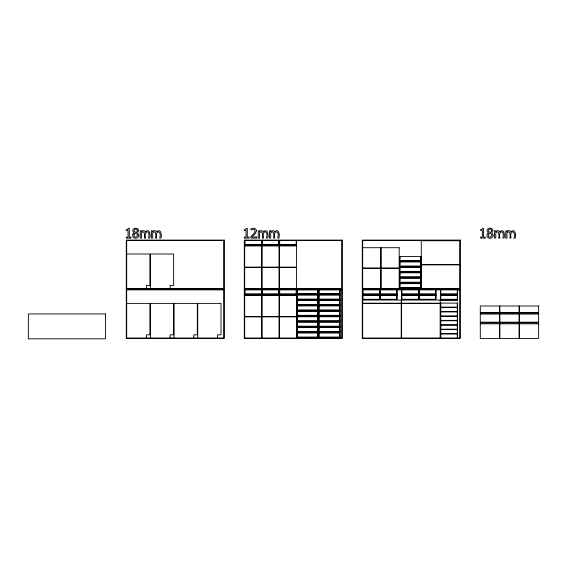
<?xml version="1.0" encoding="UTF-8"?>
<svg xmlns="http://www.w3.org/2000/svg" width="567" height="567" viewBox="0 0 567 567"><rect width="100%" height="100%" fill="white"/><g stroke="black" fill="none" stroke-linecap="round" stroke-linejoin="round"><path stroke-width="0.85" d="M459.823 240.734L421.288 240.734L421.288 264.498L459.823 264.498M244.689 244.505L261.663 244.505L261.663 240.493M244.689 244.987L261.663 244.987L261.663 245.511L244.689 245.511M244.689 245.95L261.663 245.95L261.663 267.107L244.689 267.107M362.689 247.715L380.875 247.715L380.875 267.985L362.689 267.985M126.682 254.023L149.964 254.023L149.964 285.449L146.47 285.449L146.47 288.66M399.537 260.565L399.778 256.546M420.934 260.565L420.693 256.546M399.537 261.047L399.778 261.564M420.934 261.047L420.693 261.564M459.823 264.895L421.288 264.895L421.288 288.66M399.537 265.98L399.778 261.968M420.934 265.98L420.693 261.968M399.537 266.462L399.778 266.986M420.934 266.462L420.693 266.986M244.689 267.504L261.663 267.504L261.663 288.66M362.689 268.389L380.875 268.389L380.875 288.66M399.537 271.402L399.778 267.383M420.934 271.402L420.693 267.383M399.537 271.884L399.778 272.401M420.934 271.884L420.693 272.401M399.537 276.816L399.778 272.805M420.934 276.816L420.693 272.805M399.537 277.298L399.778 277.823M420.934 277.298L420.693 277.823M399.537 282.238L399.778 278.22M420.934 282.238L420.693 278.22M399.537 282.72L399.778 283.238M420.934 282.72L420.693 283.238M399.537 287.653L399.778 283.642M420.934 287.653L420.693 283.642M399.537 288.135L399.778 288.66M420.934 288.135L420.693 288.66M296.825 293.678L297.065 289.659M318.222 293.678L317.981 289.659M318.619 293.678L318.86 289.659M340.016 293.678L339.775 289.659M244.689 293.876L261.663 293.876L261.663 289.865M362.689 293.876L379.67 293.876L379.67 289.865M296.825 294.16L297.065 294.677M318.222 294.16L317.981 294.677M318.619 294.16L318.86 294.677M340.016 294.16L339.775 294.677M244.689 294.358L261.663 294.358L261.663 294.883L244.689 294.883M362.689 294.358L379.67 294.358L379.67 294.883L362.689 294.883M244.689 295.322L261.663 295.322L261.663 316.471L244.689 316.471M362.689 295.279L379.67 295.279L379.67 299.291L362.689 299.291M296.825 299.092L297.065 295.081M318.222 299.092L317.981 295.081M318.619 299.092L318.86 295.081M340.016 299.092L339.775 295.081M296.825 299.574L297.065 300.099M318.222 299.574L317.981 300.099M318.619 299.574L318.86 300.099M340.016 299.574L339.775 300.099M362.689 300.056L401.223 300.056L401.223 303.189L362.689 303.189M126.682 303.388L149.964 303.388L149.964 334.813L146.47 334.813L146.47 338.024M362.689 303.586L401.223 303.586L401.223 338.024M296.825 304.514L297.065 300.496M318.222 304.514L317.981 300.496M318.619 304.514L318.86 300.496M340.016 304.514L339.775 300.496M296.825 304.996L297.065 305.514M318.222 304.996L317.981 305.514M318.619 304.996L318.86 305.514M340.016 304.996L339.775 305.514M296.825 309.929L297.065 305.918M318.222 309.929L317.981 305.918M318.619 309.929L318.86 305.918M340.016 309.929L339.775 305.918M296.825 310.411L297.065 310.936M318.222 310.411L317.981 310.936M318.619 310.411L318.86 310.936M340.016 310.411L339.775 310.936M480.292 312.46L499.477 312.46M499.874 312.46L519.06 312.46M519.464 312.46L538.65 312.46M480.292 314.061L499.477 314.061M499.874 314.061L519.06 314.061M519.464 314.061L538.65 314.061M296.825 315.351L297.065 311.333M318.222 315.351L317.981 311.333M318.619 315.351L318.86 311.333M340.016 315.351L339.775 311.333M296.825 315.833L297.065 316.351M318.222 315.833L317.981 316.351M318.619 315.833L318.86 316.351M340.016 315.833L339.775 316.351M244.689 316.875L261.663 316.875L261.663 338.024M296.825 320.766L297.065 316.755M318.222 320.766L317.981 316.755M318.619 320.766L318.86 316.755M340.016 320.766L339.775 316.755M296.825 321.248L297.065 321.772M318.222 321.248L317.981 321.772M318.619 321.248L318.86 321.772M340.016 321.248L339.775 321.772M480.292 322.212L499.477 322.212M499.874 322.212L519.06 322.212M519.464 322.212L538.65 322.212M480.292 323.821L499.477 323.821M499.874 323.821L519.06 323.821M519.464 323.821L538.65 323.821M296.825 326.188L297.065 322.169M318.222 326.188L317.981 322.169M318.619 326.188L318.86 322.169M340.016 326.188L339.775 322.169M296.825 326.67L297.065 327.187M318.222 326.67L317.981 327.187M318.619 326.67L318.86 327.187M340.016 326.67L339.775 327.187M296.825 331.603L297.065 327.591M318.222 331.603L317.981 327.591M318.619 331.603L318.86 327.591M340.016 331.603L339.775 327.591M296.825 332.085L297.065 332.609M318.222 332.085L317.981 332.609M318.619 332.085L318.86 332.609M340.016 332.085L339.775 332.609M296.825 337.025L297.065 333.006M318.222 337.025L317.981 333.006M318.619 337.025L318.86 333.006M340.016 337.025L339.775 333.006M296.825 337.507L297.065 338.024M318.222 337.507L317.981 338.024M318.619 337.507L318.86 338.024M340.016 337.507L339.775 338.024M457.534 289.865L457.534 293.876L440.559 293.876L440.559 289.865M457.534 338.024L457.534 334.013L440.559 334.013L440.559 338.024M457.293 289.865L457.293 294.883M457.293 295.279L457.293 300.297M457.293 303.104L457.293 307.123M457.293 307.52L457.293 311.538M457.293 311.935L457.293 315.954M457.293 316.351L457.293 320.369M457.293 320.766L457.293 324.785M457.293 325.182L457.293 329.193M457.293 329.597L457.293 333.609M457.293 334.013L457.293 338.024M440.793 289.865L440.793 294.883M440.793 295.279L440.793 300.297M440.793 303.104L440.793 307.123M440.793 307.52L440.793 311.538M440.793 311.935L440.793 315.954M440.793 316.351L440.793 320.369M440.793 320.766L440.793 324.785M440.793 325.182L440.793 329.193M440.793 329.597L440.793 333.609M440.793 334.013L440.793 338.024M440.155 338.024L440.155 303.586L401.62 303.586L401.62 338.024M435.98 289.865L435.98 293.876L418.999 293.876L418.999 289.865M435.739 289.865L435.739 294.883M435.739 295.279L435.739 299.291M420.934 288.66L420.934 283.642L399.537 283.642L399.537 288.66M420.452 256.546L420.452 260.565L400.018 260.565L400.018 256.546M420.452 261.564L420.452 261.047L400.018 261.047L400.018 261.564M420.452 261.968L420.452 265.98L400.018 265.98L400.018 261.968M420.452 266.986L420.452 266.462L400.018 266.462L400.018 266.986M420.452 267.383L420.452 271.402L400.018 271.402L400.018 267.383M420.452 272.401L420.452 271.884L400.018 271.884L400.018 272.401M420.452 272.805L420.452 276.816L400.018 276.816L400.018 272.805M420.452 277.823L420.452 277.298L400.018 277.298L400.018 277.823M420.452 278.22L420.452 282.238L400.018 282.238L400.018 278.22M420.452 283.238L420.452 282.72L400.018 282.72L400.018 283.238M420.452 283.642L420.452 287.653L400.018 287.653L400.018 283.642M420.452 288.66L420.452 288.135L400.018 288.135L400.018 288.66M419.24 289.865L419.24 294.883M419.24 295.279L419.24 299.291M418.602 289.865L418.602 293.876L401.62 293.876L401.62 289.865M418.361 289.865L418.361 294.883M418.361 295.279L418.361 299.291M401.861 289.865L401.861 294.883M401.861 295.279L401.861 299.291M399.182 288.66L399.182 268.389L381.003 268.389L381.003 288.66M397.049 289.865L397.049 293.876L380.067 293.876L380.067 289.865M396.808 289.865L396.808 294.883M396.808 295.279L396.808 299.291M380.308 289.865L380.308 294.883M380.308 295.279L380.308 299.291M379.429 289.865L379.429 294.883M379.429 295.279L379.429 299.291M362.93 289.865L362.93 294.883M362.93 295.279L362.93 299.291M340.016 338.024L340.016 333.006L318.619 333.006L318.619 338.024M339.534 289.659L339.534 293.678L319.101 293.678L319.101 289.659M339.534 294.677L339.534 294.16L319.101 294.16L319.101 294.677M339.534 295.081L339.534 299.092L319.101 299.092L319.101 295.081M339.534 300.099L339.534 299.574L319.101 299.574L319.101 300.099M339.534 300.496L339.534 304.514L319.101 304.514L319.101 300.496M339.534 305.514L339.534 304.996L319.101 304.996L319.101 305.514M339.534 305.918L339.534 309.929L319.101 309.929L319.101 305.918M339.534 310.936L339.534 310.411L319.101 310.411L319.101 310.936M339.534 311.333L339.534 315.351L319.101 315.351L319.101 311.333M339.534 316.351L339.534 315.833L319.101 315.833L319.101 316.351M339.534 316.755L339.534 320.766L319.101 320.766L319.101 316.755M339.534 321.772L339.534 321.248L319.101 321.248L319.101 321.772M339.534 322.169L339.534 326.188L319.101 326.188L319.101 322.169M339.534 327.187L339.534 326.67L319.101 326.67L319.101 327.187M339.534 327.591L339.534 331.603L319.101 331.603L319.101 327.591M339.534 332.609L339.534 332.085L319.101 332.085L319.101 332.609M339.534 333.006L339.534 337.025L319.101 337.025L319.101 333.006M339.534 338.024L339.534 337.507L319.101 337.507L319.101 338.024M318.222 338.024L318.222 333.006L296.825 333.006L296.825 338.024M317.74 289.659L317.74 293.678L297.306 293.678L297.306 289.659M317.74 294.677L317.74 294.16L297.306 294.16L297.306 294.677M317.74 295.081L317.74 299.092L297.306 299.092L297.306 295.081M317.74 300.099L317.74 299.574L297.306 299.574L297.306 300.099M317.74 300.496L317.74 304.514L297.306 304.514L297.306 300.496M317.74 305.514L317.74 304.996L297.306 304.996L297.306 305.514M317.74 305.918L317.74 309.929L297.306 309.929L297.306 305.918M317.74 310.936L317.74 310.411L297.306 310.411L297.306 310.936M317.74 311.333L317.74 315.351L297.306 315.351L297.306 311.333M317.74 316.351L317.74 315.833L297.306 315.833L297.306 316.351M317.74 316.755L317.74 320.766L297.306 320.766L297.306 316.755M317.74 321.772L317.74 321.248L297.306 321.248L297.306 321.772M317.74 322.169L317.74 326.188L297.306 326.188L297.306 322.169M317.74 327.187L317.74 326.67L297.306 326.67L297.306 327.187M317.74 327.591L317.74 331.603L297.306 331.603L297.306 327.591M317.74 332.609L317.74 332.085L297.306 332.085L297.306 332.609M317.74 333.006L317.74 337.025L297.306 337.025L297.306 333.006M317.74 338.024L317.74 337.507L297.306 337.507L297.306 338.024M296.428 240.493L296.428 244.505L279.446 244.505L279.446 240.493M296.428 288.66L296.428 267.504L279.446 267.504L279.446 288.66M296.428 289.865L296.428 293.876L279.446 293.876L279.446 289.865M296.428 338.024L296.428 316.875L279.446 316.875L279.446 338.024M296.187 240.493L296.187 245.511M296.187 289.865L296.187 294.883M279.687 240.493L279.687 245.511M279.687 289.865L279.687 294.883M279.042 240.493L279.042 244.505L262.067 244.505L262.067 240.493M279.042 288.66L279.042 267.504L262.067 267.504L262.067 288.66M279.042 289.865L279.042 293.876L262.067 293.876L262.067 289.865M279.042 338.024L279.042 316.875L262.067 316.875L262.067 338.024M278.801 240.493L278.801 245.511M278.801 289.865L278.801 294.883M262.308 240.493L262.308 245.511M262.308 289.865L262.308 294.883M261.422 240.493L261.422 245.511M261.422 289.865L261.422 294.883M244.93 240.493L244.93 245.511M244.93 289.865L244.93 294.883M217.515 338.024L217.515 334.813L221.01 334.813L221.01 303.388L197.727 303.388L197.727 338.024M193.836 338.024L193.836 334.813L197.323 334.813L197.323 303.388L174.048 303.388L174.048 338.024M170.157 288.66L170.157 285.449L173.644 285.449L173.644 254.023L150.368 254.023L150.368 288.66M170.157 338.024L170.157 334.813L173.644 334.813L173.644 303.388L150.368 303.388L150.368 338.024M137.37 230.649L136.399 232.598L134.627 231.705A1.389 1.389 0 0 1 134.11 230.571C134.088 228.629 137.455 228.707 137.37 230.649M491.674 230.649L490.703 232.598L488.931 231.705A1.389 1.389 0 0 1 488.407 230.571C488.385 228.629 491.752 228.707 491.674 230.649M138.887 235.383C138.993 238.579 133.918 239.409 132.784 236.545C132.217 235.185 132.855 233.512 134.216 232.909C132.891 232.264 132.359 230.478 133.273 229.288A2.785 2.785 0 0 1 134.57 228.352C136.229 227.728 138.688 228.614 138.646 230.641C136.966 233.009 137.731 233.023 138.887 235.383M493.191 235.383C493.297 238.579 488.215 239.409 487.081 236.545C486.514 235.185 487.159 233.512 488.513 232.909C487.188 232.264 486.656 230.478 487.57 229.288A2.785 2.785 0 0 1 488.874 228.352C490.533 227.728 492.985 228.614 492.95 230.641C491.263 233.009 492.028 233.023 493.191 235.383M133.954 234.681C133.684 240.578 141.112 234.185 134.996 233.235L133.954 234.681M488.251 234.681C487.981 240.578 495.416 234.185 489.293 233.235L488.251 234.681M256.383 230.861L255.299 233.639L252.017 236.971L256.787 236.971L256.787 238.083L250.805 238.083L250.805 236.722C252.386 234.858 256.213 232.534 254.576 229.706C253.321 227.998 250.238 231.825 251.004 228.777C252.91 227.636 256.49 228.062 256.383 230.861M128.284 228.359L127.752 229.429L126.285 229.713L126.285 230.599L128.043 230.599L128.043 237.098L126.285 237.098L126.285 238.083L131.012 238.083L131.012 237.098L129.29 237.098L129.29 228.359L128.284 228.359M246.284 228.359L245.752 229.429L244.285 229.713L244.285 230.599L246.043 230.599L246.043 237.098L244.285 237.098L244.285 238.083L249.012 238.083L249.012 237.098L247.297 237.098L247.297 228.359L246.284 228.359M482.581 228.359L482.049 229.429L480.582 229.713L480.582 230.599L482.34 230.599L482.34 237.098L480.582 237.098L480.582 238.083L485.309 238.083L485.309 237.098L483.594 237.098L483.594 228.359L482.581 228.359M145.917 231.322L145.372 231.868C144.769 230.188 142.423 230.351 141.481 231.62L141.481 230.812L140.255 230.812L140.255 238.083L141.481 238.083L141.481 232.654C144.982 229.422 144.918 236.219 144.379 238.083L145.606 238.083C143.338 229.933 150.957 229.656 148.511 238.083L149.731 238.083C150.716 235.801 150 228.324 145.917 231.322M157.116 231.322L156.57 231.868C155.968 230.188 153.622 230.351 152.679 231.62L152.679 230.812L151.453 230.812L151.453 238.083L152.679 238.083L152.679 232.654C156.18 229.422 156.116 236.219 155.578 238.083L156.804 238.083C154.536 229.933 162.148 229.656 159.71 238.083L160.929 238.083C161.914 235.801 161.198 228.324 157.116 231.322M263.917 231.322L263.372 231.868C262.776 230.188 260.43 230.351 259.48 231.62L259.48 230.812L258.254 230.812L258.254 238.083L259.48 238.083L259.48 232.654C262.982 229.422 262.925 236.219 262.386 238.083L263.605 238.083C261.337 229.933 268.956 229.656 266.511 238.083L267.737 238.083C268.715 235.801 268 228.324 263.917 231.322M275.115 231.322L274.57 231.868C273.974 230.188 271.628 230.351 270.679 231.62L270.679 230.812L269.453 230.812L269.453 238.083L270.679 238.083L270.679 232.654C274.18 229.422 274.116 236.219 273.585 238.083L274.804 238.083C272.536 229.933 280.155 229.656 277.71 238.083L278.936 238.083C279.914 235.801 279.198 228.324 275.115 231.322M500.222 231.322L499.669 231.868C499.073 230.188 496.727 230.351 495.778 231.62L495.778 230.812L494.552 230.812L494.552 238.083L495.778 238.083L495.778 232.654C499.279 229.422 499.222 236.219 498.684 238.083L499.903 238.083C497.635 229.933 505.254 229.656 502.809 238.083L504.035 238.083C505.013 235.801 504.297 228.324 500.222 231.322M511.413 231.322L510.867 231.868C510.272 230.188 507.926 230.351 506.976 231.62L506.976 230.812L505.75 230.812L505.75 238.083L506.976 238.083L506.976 232.654C510.477 229.422 510.42 236.219 509.882 238.083L511.101 238.083C508.833 229.933 516.452 229.656 514.007 238.083L515.233 238.083C516.211 235.801 515.495 228.324 511.413 231.322M224.22 240.089L126.285 240.089L126.285 289.057L224.22 289.057L224.22 240.089M342.22 240.089L244.285 240.089L244.285 289.057L342.22 289.057L342.22 240.089M460.22 240.089L362.292 240.089L362.292 289.057L460.22 289.057L460.22 240.089M223.816 240.493L126.682 240.493L126.682 288.66L223.816 288.66L223.816 240.493M341.816 240.493L244.689 240.493L244.689 288.66L341.816 288.66L341.816 240.493M459.823 240.493L362.689 240.493L362.689 288.66L459.823 288.66L459.823 240.493M279.042 244.987L262.067 244.987L262.067 245.511L279.042 245.511L279.042 244.987M296.428 244.987L279.446 244.987L279.446 245.511L296.428 245.511L296.428 244.987M279.042 245.95L262.067 245.95L262.067 267.107L279.042 267.107L279.042 245.95M296.428 245.95L279.446 245.95L279.446 267.107L296.428 267.107L296.428 245.95M399.182 247.715L381.003 247.715L381.003 267.985L399.182 267.985L399.182 247.715M420.934 256.546L399.537 256.546L399.537 261.564L420.934 261.564L420.934 256.546M420.934 261.968L399.537 261.968L399.537 266.986L420.934 266.986L420.934 261.968M420.934 267.383L399.537 267.383L399.537 272.401L420.934 272.401L420.934 267.383M420.934 272.805L399.537 272.805L399.537 277.823L420.934 277.823L420.934 272.805M420.934 278.22L399.537 278.22L399.537 283.238L420.934 283.238L420.934 278.22M224.22 289.461L126.285 289.461L126.285 338.428L224.22 338.428L224.22 289.461M342.22 289.461L244.285 289.461L244.285 338.428L342.22 338.428L342.22 289.461M460.22 289.461L362.292 289.461L362.292 338.428L460.22 338.428L460.22 289.461M318.222 289.659L296.825 289.659L296.825 294.677L318.222 294.677L318.222 289.659M340.016 289.659L318.619 289.659L318.619 294.677L340.016 294.677L340.016 289.659M223.816 289.865L126.682 289.865L126.682 338.024L223.816 338.024L223.816 289.865M341.816 289.865L244.689 289.865L244.689 338.024L341.816 338.024L341.816 289.865M459.823 289.865L362.689 289.865L362.689 338.024L459.823 338.024L459.823 289.865M279.042 294.358L262.067 294.358L262.067 294.883L279.042 294.883L279.042 294.358M296.428 294.358L279.446 294.358L279.446 294.883L296.428 294.883L296.428 294.358M397.049 294.358L380.067 294.358L380.067 294.883L397.049 294.883L397.049 294.358M418.602 294.358L401.62 294.358L401.62 294.883L418.602 294.883L418.602 294.358M435.98 294.358L418.999 294.358L418.999 294.883L435.98 294.883L435.98 294.358M457.534 294.358L440.559 294.358L440.559 294.883L457.534 294.883L457.534 294.358M318.222 295.081L296.825 295.081L296.825 300.099L318.222 300.099L318.222 295.081M340.016 295.081L318.619 295.081L318.619 300.099L340.016 300.099L340.016 295.081M279.042 295.322L262.067 295.322L262.067 316.471L279.042 316.471L279.042 295.322M296.428 295.322L279.446 295.322L279.446 316.471L296.428 316.471L296.428 295.322M397.049 295.279L380.067 295.279L380.067 299.291L397.049 299.291L397.049 295.279M418.602 295.279L401.62 295.279L401.62 299.291L418.602 299.291L418.602 295.279M435.98 295.279L418.999 295.279L418.999 299.291L435.98 299.291L435.98 295.279M457.534 295.279L440.559 295.279L440.559 299.291L457.534 299.291L457.534 295.279M457.534 299.773L440.559 299.773L440.559 300.297L457.534 300.297L457.534 299.773M440.155 300.056L401.62 300.056L401.62 303.189L440.155 303.189L440.155 300.056M318.222 300.496L296.825 300.496L296.825 305.514L318.222 305.514L318.222 300.496M340.016 300.496L318.619 300.496L318.619 305.514L340.016 305.514L340.016 300.496M457.534 303.104L440.559 303.104L440.559 307.123L457.534 307.123L457.534 303.104M318.222 305.918L296.825 305.918L296.825 310.936L318.222 310.936L318.222 305.918M340.016 305.918L318.619 305.918L318.619 310.936L340.016 310.936L340.016 305.918M499.477 305.996L480.292 305.996L480.292 312.658L499.477 312.658L499.477 305.996M519.06 305.996L499.874 305.996L499.874 312.658L519.06 312.658L519.06 305.996M538.65 305.996L519.464 305.996L519.464 312.658L538.65 312.658L538.65 305.996M457.534 307.52L440.559 307.52L440.559 311.538L457.534 311.538L457.534 307.52M318.222 311.333L296.825 311.333L296.825 316.351L318.222 316.351L318.222 311.333M340.016 311.333L318.619 311.333L318.619 316.351L340.016 316.351L340.016 311.333M457.534 311.935L440.559 311.935L440.559 315.954L457.534 315.954L457.534 311.935M499.477 313.062L480.292 313.062L480.292 322.41L499.477 322.41L499.477 313.062M519.06 313.062L499.874 313.062L499.874 322.41L519.06 322.41L519.06 313.062M538.65 313.062L519.464 313.062L519.464 322.41L538.65 322.41L538.65 313.062M105.412 313.941L28.35 313.941L28.35 338.832L105.412 338.832L105.412 313.941M457.534 316.351L440.559 316.351L440.559 320.369L457.534 320.369L457.534 316.351M318.222 316.755L296.825 316.755L296.825 321.772L318.222 321.772L318.222 316.755M340.016 316.755L318.619 316.755L318.619 321.772L340.016 321.772L340.016 316.755M457.534 320.766L440.559 320.766L440.559 324.785L457.534 324.785L457.534 320.766M318.222 322.169L296.825 322.169L296.825 327.187L318.222 327.187L318.222 322.169M340.016 322.169L318.619 322.169L318.619 327.187L340.016 327.187L340.016 322.169M499.477 322.814L480.292 322.814L480.292 338.428L499.477 338.428L499.477 322.814M519.06 322.814L499.874 322.814L499.874 338.428L519.06 338.428L519.06 322.814M538.65 322.814L519.464 322.814L519.464 338.428L538.65 338.428L538.65 322.814M457.534 325.182L440.559 325.182L440.559 329.193L457.534 329.193L457.534 325.182M318.222 327.591L296.825 327.591L296.825 332.609L318.222 332.609L318.222 327.591M340.016 327.591L318.619 327.591L318.619 332.609L340.016 332.609L340.016 327.591M457.534 329.597L440.559 329.597L440.559 333.609L457.534 333.609L457.534 329.597"/></g></svg>
